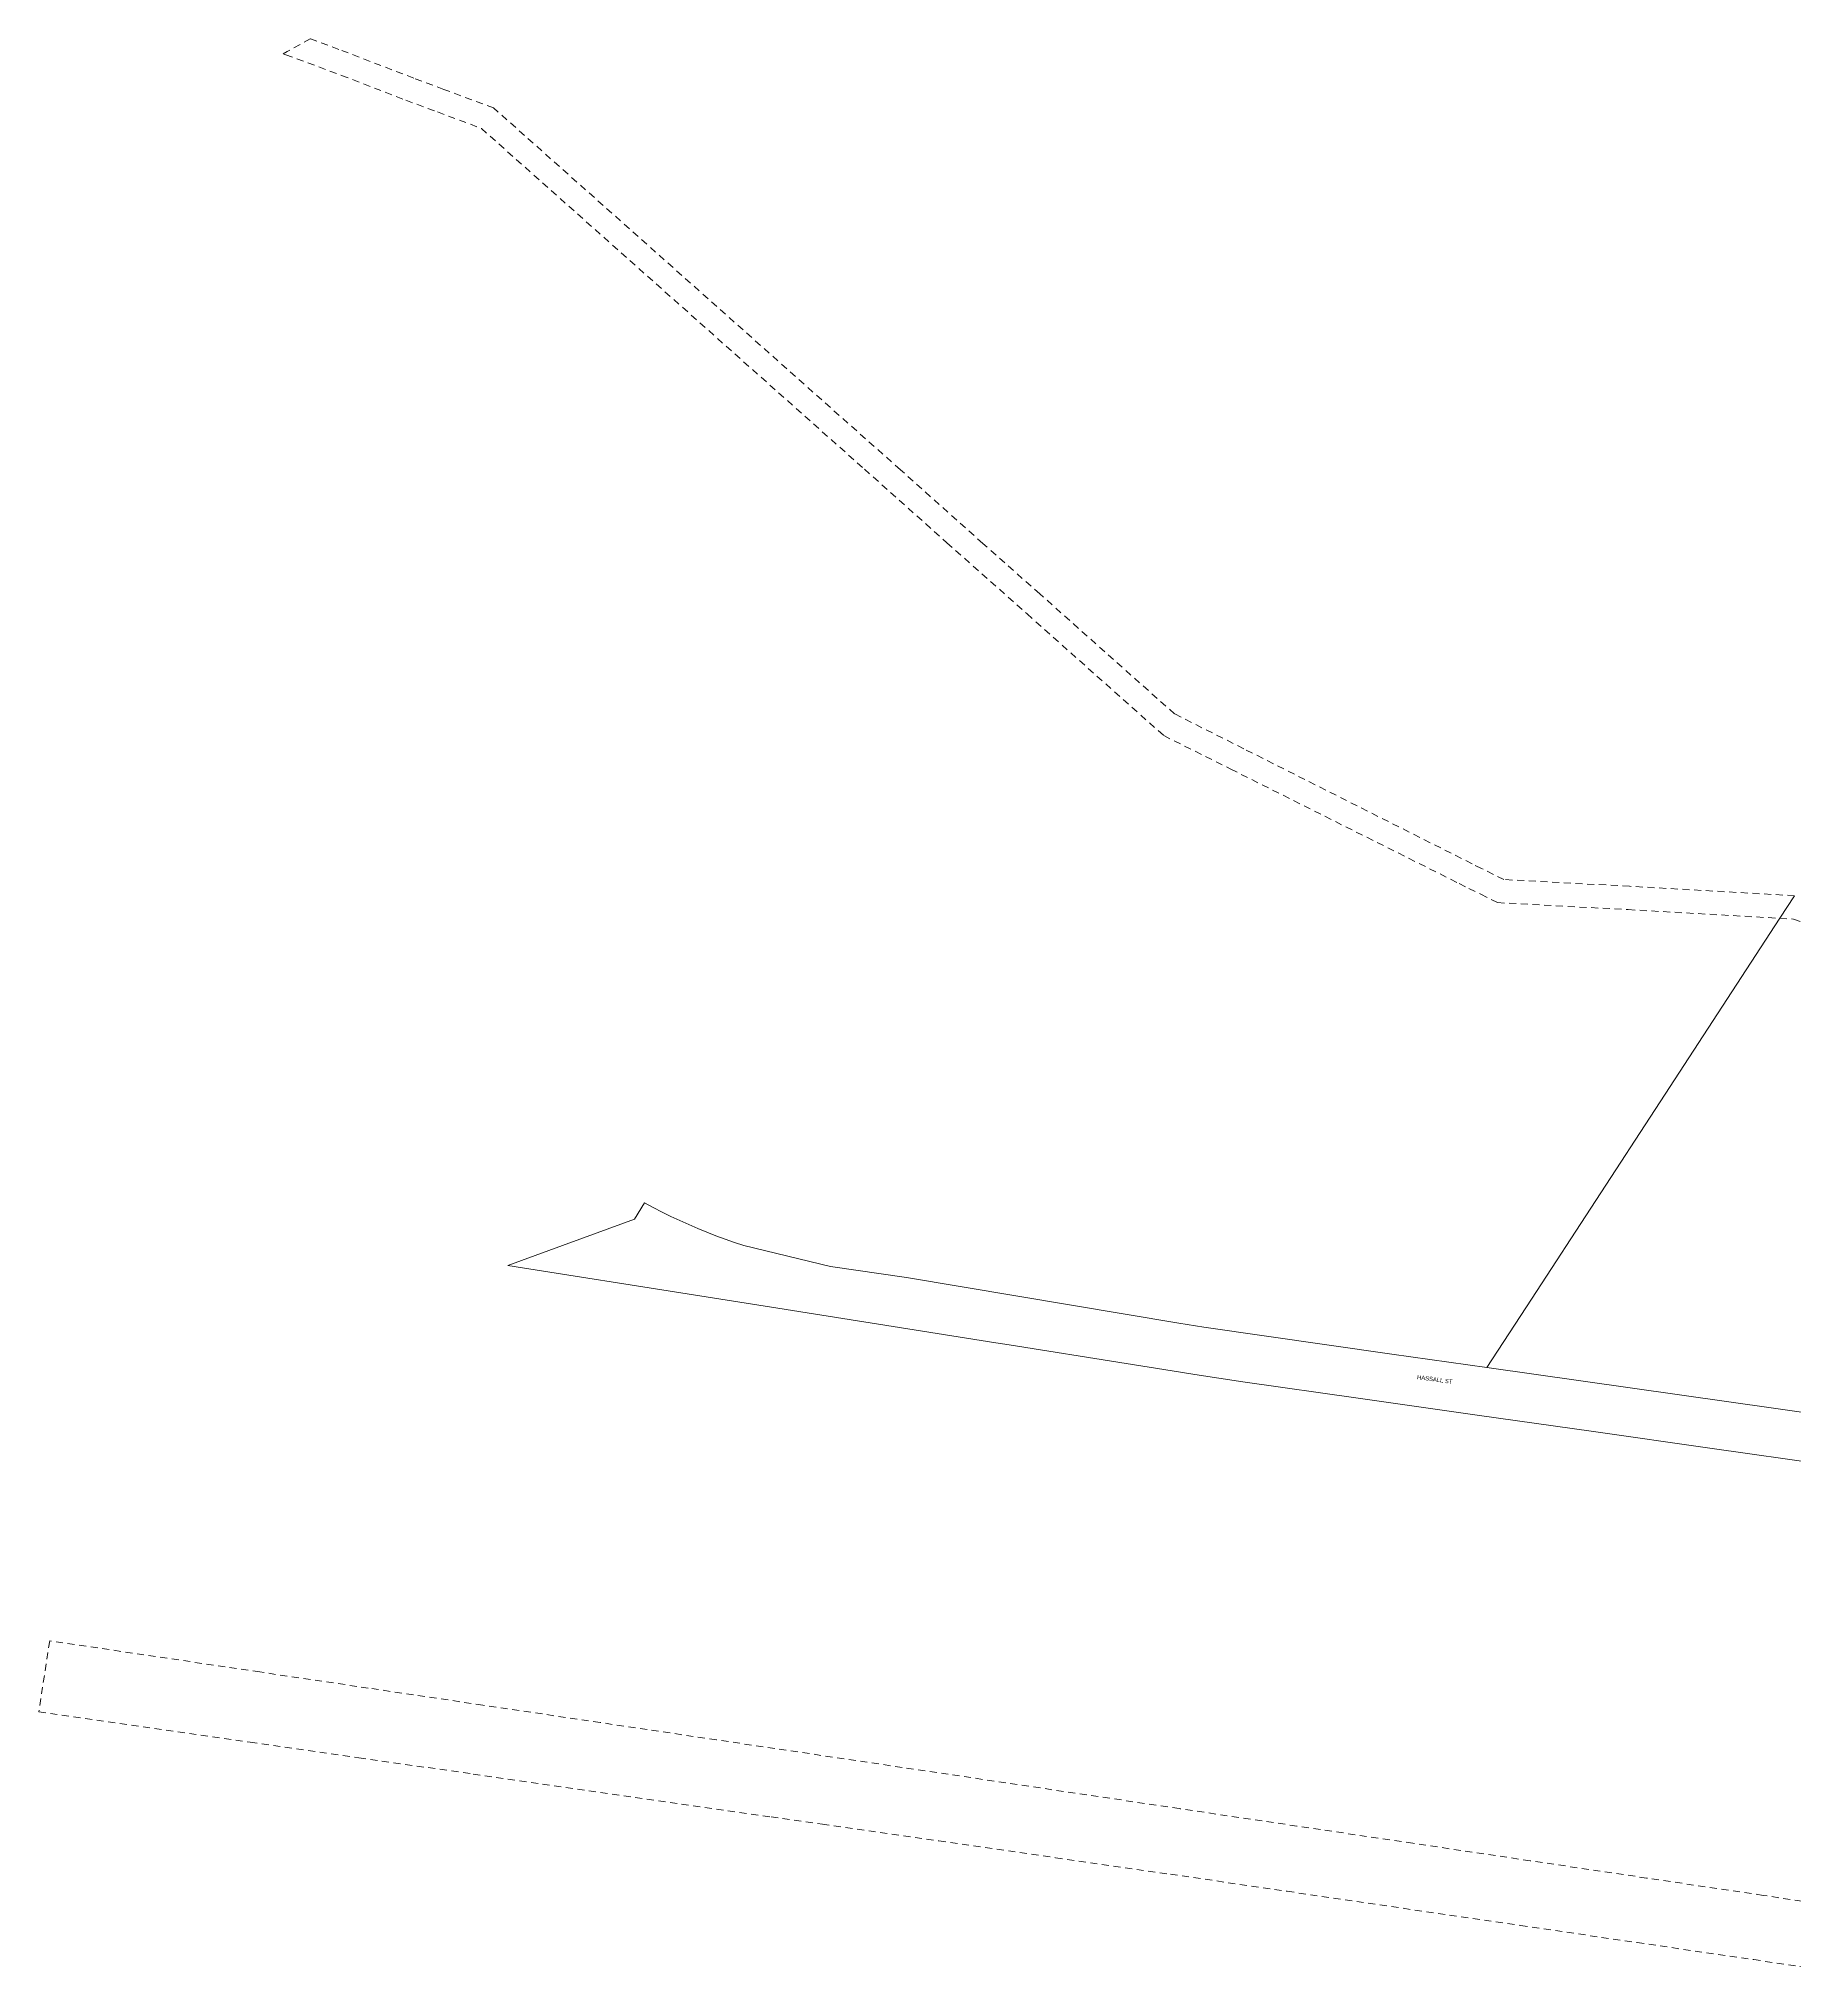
# Model space of a CAD drawing. Header units: metres. Extents: x 306724 to 308705, y 6252900 to 6254147.
# Drawn here: x 306724 to 307474, y 6253318 to 6254147 of the extents above; entities that cross this region are included whole.
import ezdxf

# ---------------------------------------------------------------- set-up
doc = ezdxf.new("R2010")
doc.units = ezdxf.units.M
doc.linetypes.add('Dash', pattern=[5, 3, -2])
for name, color, linetype, lineweight in [('Cadastre Easements_SP_EXT', 9, 'Continuous', 5), ('Cadastre Land Parcels_SP_EXT', 9, 'Continuous', 5), ('Cadastre Roads_SP_EXT', 9, 'Continuous', 5)]:
    doc.layers.add(name, color=color, linetype=linetype, lineweight=lineweight)
doc.styles.get("Standard").update_dxf_attribs({"font": 'arial.ttf'})

msp = doc.modelspace()

# ---------------------------------------------------------------- linework, layer by layer
at = {"layer": 'Cadastre Easements_SP_EXT', "linetype": 'Dash'}
for points in [[(307473.77, 6253780.49), (307403.17, 6253784.53), (307349.47, 6253787.39), (307345.13, 6253789.58), (307340.03, 6253792.12), (307335.94, 6253794.14), (307238.41, 6253843.29), (307208.87, 6253858.17), (307151.27, 6253909.45), (307126.95, 6253931.02), (307091.71, 6253962.5), (306917.91, 6254117.1), (306896.62, 6254125.06), (306883.78, 6254129.84), (306851.79, 6254142.16), (306839.59, 6254146.68), (306829.65, 6254141.21), (306827.98, 6254140.29), (306829.15, 6254139.85), (306852.97, 6254131.02), (306880.44, 6254120.42), (306893.91, 6254115.4), (306912.66, 6254108.39), (307076.33, 6253962.78), (307111.56, 6253931.33), (307145.82, 6253900.91), (307204.21, 6253848.93), (307232.86, 6253834.58), (307330.51, 6253785.64), (307334.62, 6253783.61), (307339.7, 6253781.1), (307346.85, 6253777.52), (307402.64, 6253774.54), (307467.48, 6253770.84), (307473.33, 6253770.5), (307565.93, 6253735.11)], [(307511.47, 6253345.7), (307460.31, 6253353.3), (307410.53, 6253360.7), (307360.77, 6253368.1), (307310.7, 6253375.54), (307261.05, 6253382.92), (307211.18, 6253390.33), (307210.87, 6253390.38), (307112.18, 6253405.05), (307013.12, 6253419.76), (306963.46, 6253427.14), (306913.29, 6253434.6), (306864.34, 6253441.87), (306817.98, 6253448.76), (306728.23, 6253462.09), (306723.57, 6253431.76), (306813.9, 6253418.79), (306860.31, 6253412.13), (306909.16, 6253405.12), (307036.45, 6253386.84), (307058.37, 6253383.69), (307108.14, 6253376.54), (307158.02, 6253369.38), (307207.08, 6253362.34), (307256.98, 6253355.03), (307306.59, 6253347.76), (307356.7, 6253340.42), (307406.49, 6253333.13), (307456.28, 6253325.83), (307507.47, 6253318.31)]]:
    msp.add_lwpolyline(points, dxfattribs=at)
at = {"layer": 'Cadastre Land Parcels_SP_EXT', "linetype": 'Continuous'}
msp.add_lwpolyline([(307473.77, 6253780.49), (307467.48, 6253770.84), (307416.37, 6253692.43), (307361.33, 6253608.13), (307342.24, 6253578.89), (307692.6, 6253529.15)], dxfattribs=at)
at = {"layer": 'Cadastre Roads_SP_EXT', "linetype": 'Continuous'}
msp.add_lwpolyline([(307692.6, 6253529.15), (307342.24, 6253578.89), (307301.72, 6253584.63), (307221.39, 6253596.08), (307210.63, 6253597.88), (307094.28, 6253617.29), (307061.83, 6253621.99), (307024.83, 6253631.01), (307020.82, 6253632.34), (307016.85, 6253633.72), (307012.91, 6253635.18), (307008.99, 6253636.7), (307005.1, 6253638.29), (307001.25, 6253639.94), (306997.42, 6253641.67), (306993.62, 6253643.46), (306989.85, 6253645.32), (306986.12, 6253647.25), (306982.42, 6253649.28), (306978.05, 6253642.25), (306924.02, 6253622.51), (306939.28, 6253620.09), (306989.84, 6253612.08), (307039.3, 6253604.23), (307088.57, 6253596.4), (307132.5, 6253589.45), (307138.15, 6253588.56), (307188.21, 6253580.61), (307207.78, 6253577.5), (307217.57, 6253575.94), (307237.96, 6253572.7), (307288.3, 6253565.58), (307338.16, 6253558.54), (307387.91, 6253551.5), (307437.57, 6253544.47), (307487.81, 6253537.35)], dxfattribs=at)

# ---------------------------------------------------------------- texts
at = {"layer": 'Cadastre Roads_SP_EXT'}
msp.add_text('HASSALL ST', height=1.8, rotation=352.27459, dxfattribs=at).set_placement((307312.36, 6253573.93))

doc.saveas('drawing.dxf')
